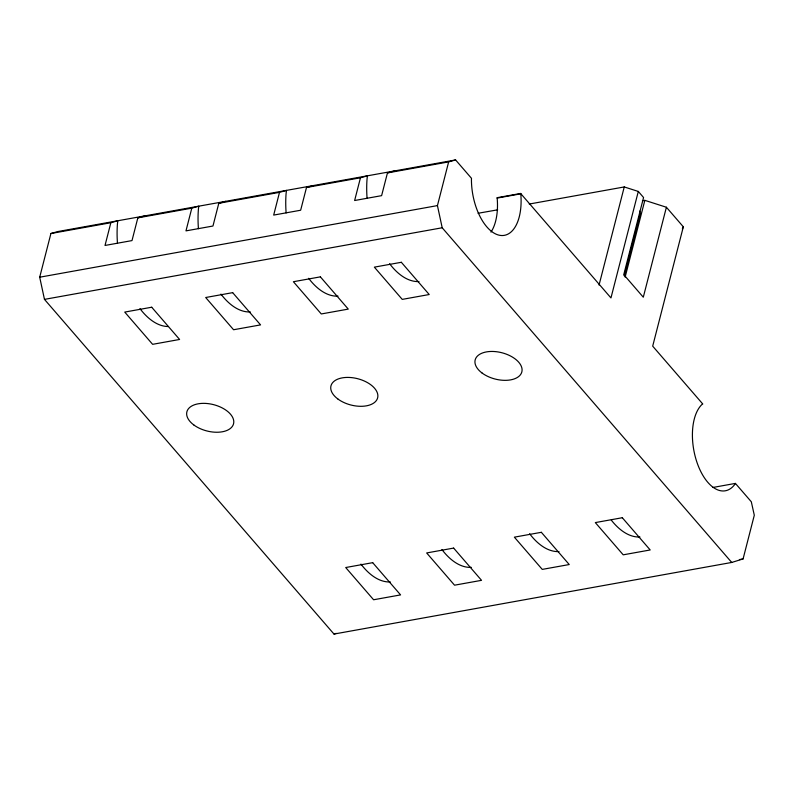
<?xml version="1.0" encoding="UTF-8"?>
<svg xmlns="http://www.w3.org/2000/svg" width="794" height="794" viewBox="0 0 794 794"><rect width="100%" height="100%" fill="white"/><g stroke="black" fill="none" stroke-linecap="round" stroke-linejoin="round"><path stroke-width="1.19" d="M712.982 487.447L735.413 483.407L751.313 501.778L754.3 515.237L743.085 558.926L731.721 562.45L333.986 634.059L44.464 299.378L39.7 277.205L50.915 233.515L57.863 231.55L455.597 159.941L471.487 178.313L471.438 180.089A45.774 23.85 79.8 0 0 498.185 234.945A45.774 23.85 79.8 0 0 520.854 194.639L520.636 193.458L497.024 197.706L497.243 198.887A45.774 23.85 79.8 0 1 490.98 232.116M117.462 243.282A76.293 39.75 79.8 0 1 117.413 224.136L117.8 220.762L110.852 222.727L105.016 245.455L132.002 240.592L137.838 217.864L144.786 215.899M198.421 228.702A76.293 39.75 79.8 0 1 198.371 209.556L198.758 206.182L191.811 208.147L185.975 230.875L212.961 226.022L218.797 203.294L225.744 201.329M286.118 212.911A76.293 39.75 79.8 0 1 286.068 193.766L286.465 190.391L279.508 192.356L273.682 215.085L300.658 210.231L306.494 187.503L313.451 185.538M367.076 198.341A76.293 39.75 79.8 0 1 367.027 179.196L367.414 175.821L360.466 177.787L354.63 200.515L381.616 195.652L387.452 172.923L394.4 170.958M731.721 562.45L442.198 227.769L437.434 205.596L448.65 161.907L455.597 159.941M599.053 285.056L624.253 186.947L638.307 191.443L643.567 197.517L623.766 274.625L643.299 297.204L666.394 207.244L644.837 200.346L642.406 200.783M638.307 191.443L610.963 297.929L520.636 193.458M624.233 275.776L640.212 213.556L639.696 211.135M625.126 277.116L644.837 200.346M666.394 207.244L683.326 226.816L652.688 346.154L702.779 404.007L702.184 404.265A45.774 23.85 79.8 0 0 698.512 466.515A45.774 23.85 79.8 0 0 734.748 484.469L735.413 483.407M682.344 228.96L683.326 226.816M333.986 634.059L336.259 633.354M50.915 233.515L110.852 222.727M137.838 217.864L191.811 208.147M218.797 203.294L279.508 192.356M306.494 187.503L360.466 177.787M387.452 172.923L448.65 161.907M39.7 277.205L437.434 205.596M497.143 198.083L520.755 193.835M478.057 213.268L497.659 209.834M529.221 204.048L624.253 186.947M44.464 299.378L442.198 227.769M739.422 559.581L743.085 558.926M471.289 567.363A76.293 39.75 79.8 0 1 441.911 549.537M390.33 581.933A76.293 39.75 79.8 0 1 360.952 564.107M338.016 296.132A76.293 39.75 79.8 0 1 308.638 278.307M168.308 326.523A76.293 39.75 79.8 0 1 139.982 308.668M418.974 281.552A76.293 39.75 79.8 0 1 389.596 263.727M250.318 311.923A76.293 39.75 79.8 0 1 220.94 294.098M558.986 551.572A76.293 39.75 79.8 0 1 529.608 533.747M639.944 536.992A76.293 39.75 79.8 0 1 611.261 520.07M151.714 307.228L124.737 312.082L152.617 344.328L179.603 339.465L151.714 307.228M232.672 292.649L205.686 297.512L233.575 329.748L260.561 324.895L232.672 292.649M320.379 276.858L293.393 281.721L321.282 313.958L348.268 309.104L320.379 276.858M401.337 262.288L374.351 267.141L402.24 299.388L429.217 294.524L401.337 262.288M372.694 562.668L345.708 567.531L373.597 599.768L400.583 594.904L372.694 562.668M453.642 548.088L426.656 552.952L454.545 585.188L481.531 580.335L453.642 548.088M541.349 532.308L514.363 537.161L542.252 569.397L569.238 564.544L541.349 532.308M622.307 517.728L595.321 522.591L623.211 554.827L650.197 549.964L622.307 517.728M482.087 373.031A24.088 13.577 14.4 0 0 521.37 373.21A24.088 13.577 14.4 0 0 492.052 351.444A24.088 13.577 14.4 0 0 482.087 373.031M337.877 398.995A24.088 13.577 14.4 0 0 377.16 399.174A24.088 13.577 14.4 0 0 347.851 377.408A24.088 13.577 14.4 0 0 337.877 398.995M193.796 424.939A24.088 13.577 14.4 0 0 233.079 425.108A24.088 13.577 14.4 0 0 203.77 403.352A24.088 13.577 14.4 0 0 193.796 424.939"/></g></svg>
